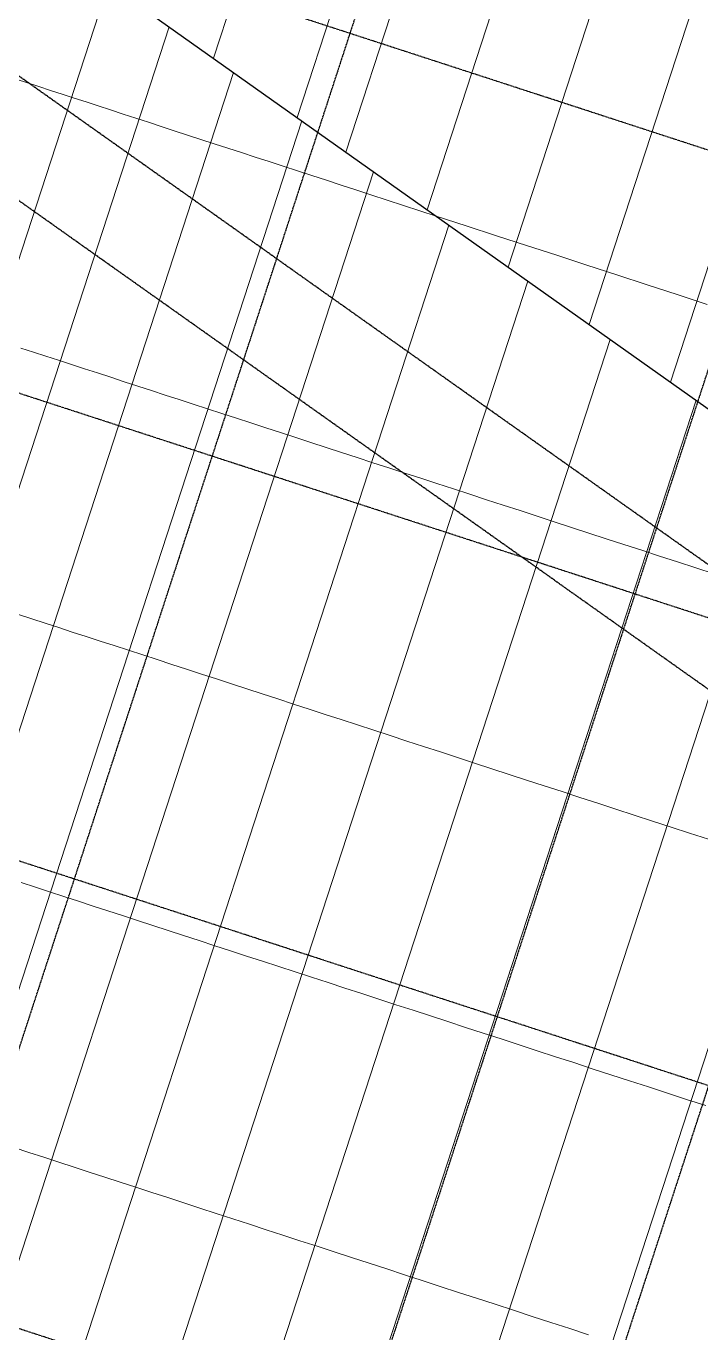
# Model space of a CAD drawing. Header units: millimetres. Extents: x 11677979 to 24947533, y -12764720 to -6308891.
# Drawn here: x 11852727 to 11863345, y -6341176 to -6320606 of the extents above; entities that cross this region are included whole.
import ezdxf

# ---------------------------------------------------------------- set-up
doc = ezdxf.new("R2010")
doc.units = ezdxf.units.MM
doc.header["$LTSCALE"] = 10
for name, pattern in [('A2-RG-AXIS$0$CENTER', [2, 1.25, -0.25, 0.25, -0.25]), ('A2-RG-AXIS$0$DOTE', [2.42, 2, -0.2, 0.02, -0.2]), ('A2-RI-F4$0$A2-RG-AXIS$0$CENTER', [2, 1.25, -0.25, 0.25, -0.25]), ('A2-RI-F4$0$A2-RG-AXIS$0$DOTE', [2.42, 2, -0.2, 0.02, -0.2])]:
    doc.linetypes.add(name, pattern=pattern)
for name, color, linetype in [('A2-RG-AXIS$0$A-GRID', 1, 'A2-RG-AXIS$0$CENTER'), ('A2-RI-F4$0$A-ROOF-EDGE', 2, 'Continuous'), ('A2-RI-F4$0$A2-RG-AXIS$0$A-GRID', 1, 'A2-RI-F4$0$A2-RG-AXIS$0$CENTER')]:
    doc.layers.add(name, color=color, linetype=linetype)
doc.layers.add('A2-RI-F4$0$A-ROOF-PATT', color=8, linetype='Continuous', lineweight=13)

# ---------------------------------------------------------------- blocks, each defined once
blk = doc.blocks.new('A2-RG-AXIS')
at = {"layer": 'A2-RG-AXIS$0$A-GRID', "linetype": 'A2-RG-AXIS$0$DOTE'}
for p, q in [((11843136.5, -6315929.7), (11881097.2, -6328302.7)), ((11859362.3, -6315993.2), (11846201.5, -6356370.4)), ((11876238.4, -6338141.9), (11846413.5, -6316997.8)), ((11875313.6, -6339447.6), (11845488.2, -6318303.1)), ((11866017.6, -6318162.5), (11852857, -6358539.7)), ((11869345.5, -6319247.1), (11856184.8, -6359624.4)), ((11840967.2, -6322585.1), (11878927.9, -6334958.1)), ((11838798, -6329240.5), (11876758.7, -6341613.5)), ((11836628.7, -6335895.9), (11874589.4, -6348268.9))]:
    blk.add_line(p, q, dxfattribs=at)
blk = doc.blocks.new('A2-RI-F4$0$A2-RG-AXIS')
at = {"layer": 'A2-RI-F4$0$A2-RG-AXIS$0$A-GRID', "linetype": 'A2-RI-F4$0$A2-RG-AXIS$0$DOTE'}
for p, q in [((11843136.5, -6315929.7), (11881097.2, -6328302.7)), ((11859362.3, -6315993.2), (11846201.5, -6356370.4)), ((11876238.4, -6338141.9), (11846413.5, -6316997.8)), ((11875313.6, -6339447.6), (11845488.2, -6318303.1)), ((11866017.6, -6318162.5), (11852857, -6358539.7)), ((11869345.5, -6319247.1), (11856184.8, -6359624.4)), ((11840967.2, -6322585.1), (11878927.9, -6334958.1)), ((11838798, -6329240.5), (11876758.7, -6341613.5)), ((11836628.7, -6335895.9), (11874589.4, -6348268.9))]:
    blk.add_line(p, q, dxfattribs=at)
blk = doc.blocks.new('A2-RI-F4')
at = {"layer": 'A2-RI-F4$0$A-ROOF-EDGE'}
blk.add_line((11851321.7, -6318025.9), (11876111.1, -6335600.1), dxfattribs=at)
at = {"layer": 'A2-RI-F4$0$A-ROOF-PATT', "lineweight": 9}
for p, q in [((11856616.4, -6318219.8), (11855673.9, -6321111.3)), ((11858084.7, -6318698.4), (11856993.4, -6322046.7)), ((11857759.7, -6322590), (11858937.6, -6318976.4)), ((11859036.9, -6323495.5), (11860358.9, -6319439.7)), ((11854022.5, -6319940.5), (11844909.2, -6347900.3)), ((11860313.7, -6324400.6), (11861779.7, -6319902.8)), ((11861589.9, -6325305.4), (11863199.9, -6320365.7)), ((11854977.9, -6320617.9), (11846080.3, -6347916.1)), ((11862864.9, -6326209.3), (11864618.8, -6320828.1)), ((11855992.5, -6321337.1), (11847323.8, -6347932.9)), ((11852568.7, -6321441), (11852746.9, -6321499.1)), ((11852746.9, -6321499.1), (11852927.3, -6321557.9)), ((11852927.3, -6321557.9), (11853110, -6321617.5)), ((11853110, -6321617.5), (11853294.9, -6321677.7)), ((11853294.9, -6321677.7), (11853482, -6321738.7)), ((11853482, -6321738.7), (11853671.4, -6321800.4)), ((11853671.4, -6321800.4), (11853862.9, -6321862.9)), ((11853862.9, -6321862.9), (11854056.7, -6321926)), ((11854056.7, -6321926), (11854252.6, -6321989.9)), ((11854252.6, -6321989.9), (11854450.8, -6322054.5)), ((11854450.8, -6322054.5), (11854651.1, -6322119.8)), ((11857065.2, -6322097.7), (11848638.7, -6347950.6)), ((11854651.1, -6322119.8), (11854853.6, -6322185.8)), ((11854853.6, -6322185.8), (11855058.3, -6322252.5)), ((11855058.3, -6322252.5), (11855265.2, -6322319.9)), ((11855265.2, -6322319.9), (11855474.2, -6322388.1)), ((11855474.2, -6322388.1), (11855685.4, -6322456.9)), ((11855685.4, -6322456.9), (11855898.7, -6322526.4)), ((11855898.7, -6322526.4), (11856114.2, -6322596.7)), ((11856114.2, -6322596.7), (11856331.8, -6322667.6)), ((11856331.8, -6322667.6), (11856551.6, -6322739.2)), ((11856551.6, -6322739.2), (11856773.4, -6322811.5)), ((11856773.4, -6322811.5), (11856997.4, -6322884.5)), ((11856997.4, -6322884.5), (11857223.5, -6322958.2)), ((11858195.2, -6322898.7), (11850023.7, -6347969.2)), ((11857223.5, -6322958.2), (11857451.7, -6323032.6)), ((11857451.7, -6323032.6), (11857682, -6323107.7)), ((11857682, -6323107.7), (11857914.4, -6323183.4)), ((11857914.4, -6323183.4), (11858148.9, -6323259.8)), ((11858148.9, -6323259.8), (11859177.4, -6323595.1)), ((11859653.5, -6323750.3), (11859177.4, -6323595.1)), ((11859381.5, -6323739.8), (11851477.7, -6347988.8)), ((11860127.8, -6323904.8), (11859653.5, -6323750.3)), ((11860601.9, -6324059.4), (11860127.8, -6323904.8)), ((11861076.1, -6324213.9), (11860601.9, -6324059.4)), ((11861550.1, -6324368.4), (11861076.1, -6324213.9)), ((11862024, -6324522.9), (11861550.1, -6324368.4)), ((11862497.7, -6324677.3), (11862024, -6324522.9)), ((11860623.1, -6324620), (11852999.6, -6348009.3)), ((11862971.2, -6324831.7), (11862497.7, -6324677.3)), ((11863444.6, -6324985.9), (11862971.2, -6324831.7)), ((11861919.2, -6325538.8), (11854588.2, -6348030.7)), ((11852645.7, -6325673.3), (11852841.1, -6325736.9)), ((11852841.1, -6325736.9), (11853038.7, -6325801.3)), ((11853038.7, -6325801.3), (11853238.5, -6325866.5)), ((11853238.5, -6325866.5), (11853440.5, -6325932.3)), ((11853440.5, -6325932.3), (11853644.7, -6325998.9)), ((11853644.7, -6325998.9), (11853851.2, -6326066.2)), ((11853851.2, -6326066.2), (11854059.8, -6326134.2)), ((11854059.8, -6326134.2), (11854270.6, -6326202.9)), ((11854270.6, -6326202.9), (11854483.6, -6326272.3)), ((11854483.6, -6326272.3), (11854698.8, -6326342.4)), ((11854698.8, -6326342.4), (11854916.2, -6326413.3)), ((11854916.2, -6326413.3), (11855135.7, -6326484.8)), ((11855135.7, -6326484.8), (11855357.4, -6326557.1)), ((11855357.4, -6326557.1), (11855581.2, -6326630)), ((11863268.8, -6326495.6), (11856030.2, -6348703.6)), ((11855581.2, -6326630), (11855807.2, -6326703.7)), ((11855807.2, -6326703.7), (11856035.3, -6326778)), ((11856035.3, -6326778), (11856265.5, -6326853.1)), ((11856265.5, -6326853.1), (11856497.9, -6326928.8)), ((11856497.9, -6326928.8), (11856732.4, -6327005.3)), ((11856732.4, -6327005.3), (11856969, -6327082.4)), ((11856969, -6327082.4), (11857207.7, -6327160.2)), ((11857207.7, -6327160.2), (11857448.5, -6327238.7)), ((11857448.5, -6327238.7), (11857691.4, -6327317.9)), ((11857691.4, -6327317.9), (11857936.4, -6327397.7)), ((11857936.4, -6327397.7), (11858183.5, -6327478.2)), ((11864670.8, -6327489.6), (11857960.8, -6348076.1)), ((11858183.5, -6327478.2), (11858432.7, -6327559.5)), ((11858432.7, -6327559.5), (11858683.9, -6327641.3)), ((11858683.9, -6327641.3), (11858937.2, -6327723.9)), ((11858937.2, -6327723.9), (11859192.5, -6327807.1)), ((11859192.5, -6327807.1), (11859449.9, -6327891)), ((11859449.9, -6327891), (11859709.3, -6327975.6)), ((11859709.3, -6327975.6), (11859970.8, -6328060.8)), ((11859970.8, -6328060.8), (11860234.3, -6328146.7)), ((11860234.3, -6328146.7), (11860499.8, -6328233.2)), ((11860499.8, -6328233.2), (11860767.3, -6328320.4)), ((11860767.3, -6328320.4), (11861036.9, -6328408.3)), ((11861036.9, -6328408.3), (11861308.4, -6328496.8)), ((11866124.5, -6328520.2), (11859742.6, -6348100.1)), ((11861308.4, -6328496.8), (11861581.9, -6328585.9)), ((11861581.9, -6328585.9), (11861857.5, -6328675.7)), ((11861857.5, -6328675.7), (11862135, -6328766.2)), ((11862135, -6328766.2), (11862414.5, -6328857.3)), ((11862414.5, -6328857.3), (11862695.9, -6328949)), ((11862695.9, -6328949), (11862979.4, -6329041.4)), ((11862979.4, -6329041.4), (11863264.7, -6329134.4)), ((11863264.7, -6329134.4), (11863552.1, -6329228.1)), ((11852607.2, -6329867.8), (11852815.6, -6329935.7)), ((11852815.6, -6329935.7), (11853026.1, -6330004.4)), ((11853026.1, -6330004.4), (11853238.9, -6330073.7)), ((11853238.9, -6330073.7), (11853453.8, -6330143.8)), ((11853453.8, -6330143.8), (11853670.9, -6330214.5)), ((11853670.9, -6330214.5), (11853890.2, -6330286)), ((11853890.2, -6330286), (11854111.6, -6330358.2)), ((11854111.6, -6330358.2), (11854335.2, -6330431)), ((11854335.2, -6330431), (11854560.9, -6330504.6)), ((11854560.9, -6330504.6), (11854788.7, -6330578.9)), ((11854788.7, -6330578.9), (11855018.7, -6330653.8)), ((11855018.7, -6330653.8), (11855250.8, -6330729.5)), ((11855250.8, -6330729.5), (11855485, -6330805.8)), ((11855485, -6330805.8), (11855721.3, -6330882.8)), ((11855721.3, -6330882.8), (11855959.7, -6330960.5)), ((11855959.7, -6330960.5), (11856200.3, -6331038.9)), ((11856200.3, -6331038.9), (11856442.9, -6331118)), ((11856442.9, -6331118), (11856687.6, -6331197.8)), ((11856687.6, -6331197.8), (11856934.3, -6331278.2)), ((11856934.3, -6331278.2), (11857183.2, -6331359.3)), ((11857183.2, -6331359.3), (11857434.1, -6331441.1)), ((11857434.1, -6331441.1), (11857687, -6331523.5)), ((11857687, -6331523.5), (11857942, -6331606.7)), ((11857942, -6331606.7), (11858199.1, -6331690.4)), ((11858199.1, -6331690.4), (11858458.2, -6331774.9)), ((11858458.2, -6331774.9), (11858719.3, -6331860)), ((11858719.3, -6331860), (11858982.5, -6331945.8)), ((11858982.5, -6331945.8), (11859247.7, -6332032.2)), ((11859247.7, -6332032.2), (11859514.9, -6332119.3)), ((11859514.9, -6332119.3), (11859784, -6332207)), ((11859784, -6332207), (11860055.2, -6332295.4)), ((11860055.2, -6332295.4), (11860328.4, -6332384.5)), ((11860328.4, -6332384.5), (11860603.6, -6332474.2)), ((11860603.6, -6332474.2), (11860880.8, -6332564.5)), ((11860880.8, -6332564.5), (11861159.9, -6332655.5)), ((11861159.9, -6332655.5), (11861441, -6332747.1)), ((11861441, -6332747.1), (11861724, -6332839.4)), ((11861724, -6332839.4), (11862009, -6332932.3)), ((11862009, -6332932.3), (11862296, -6333025.8)), ((11862296, -6333025.8), (11862584.9, -6333120)), ((11862584.9, -6333120), (11862875.7, -6333214.8)), ((11862875.7, -6333214.8), (11863168.5, -6333310.2)), ((11863168.5, -6333310.2), (11863463.2, -6333406.2)), ((11852650.6, -6334089.1), (11852872, -6334161.2)), ((11852872, -6334161.2), (11853095.6, -6334234.1)), ((11853095.6, -6334234.1), (11853321.3, -6334307.7)), ((11853321.3, -6334307.7), (11853549.1, -6334381.9)), ((11853549.1, -6334381.9), (11853779.1, -6334456.9)), ((11853779.1, -6334456.9), (11854011.2, -6334532.5)), ((11854011.2, -6334532.5), (11854245.4, -6334608.9)), ((11854245.4, -6334608.9), (11854481.7, -6334685.9)), ((11854481.7, -6334685.9), (11854720.2, -6334763.6)), ((11854720.2, -6334763.6), (11854960.7, -6334842)), ((11854960.7, -6334842), (11855203.3, -6334921.1)), ((11855203.3, -6334921.1), (11855448, -6335000.8)), ((11855448, -6335000.8), (11855694.7, -6335081.3)), ((11855694.7, -6335081.3), (11855943.6, -6335162.4)), ((11855943.6, -6335162.4), (11856194.5, -6335244.2)), ((11856194.5, -6335244.2), (11856447.5, -6335326.6)), ((11856447.5, -6335326.6), (11856702.5, -6335409.7)), ((11856702.5, -6335409.7), (11856959.5, -6335493.5)), ((11856959.5, -6335493.5), (11857218.6, -6335578)), ((11857218.6, -6335578), (11857479.8, -6335663.1)), ((11857479.8, -6335663.1), (11857742.9, -6335748.9)), ((11857742.9, -6335748.9), (11858008.1, -6335835.3)), ((11858008.1, -6335835.3), (11858275.3, -6335922.4)), ((11858275.3, -6335922.4), (11858544.5, -6336010.1)), ((11858544.5, -6336010.1), (11858815.7, -6336098.5)), ((11858815.7, -6336098.5), (11859088.8, -6336187.6)), ((11859088.8, -6336187.6), (11859364, -6336277.2)), ((11859364, -6336277.2), (11859641.2, -6336367.6)), ((11859641.2, -6336367.6), (11859920.3, -6336458.6)), ((11859920.3, -6336458.6), (11860201.4, -6336550.2)), ((11860201.4, -6336550.2), (11860484.4, -6336642.4)), ((11860484.4, -6336642.4), (11860769.5, -6336735.3)), ((11860769.5, -6336735.3), (11861056.4, -6336828.9)), ((11861056.4, -6336828.9), (11861345.3, -6336923)), ((11861345.3, -6336923), (11861636.2, -6337017.8)), ((11861636.2, -6337017.8), (11861928.9, -6337113.3)), ((11861928.9, -6337113.3), (11862223.6, -6337209.3)), ((11862223.6, -6337209.3), (11862520.2, -6337306)), ((11862520.2, -6337306), (11862818.7, -6337403.3)), ((11862818.7, -6337403.3), (11863119.1, -6337501.2)), ((11863119.1, -6337501.2), (11863421.4, -6337599.7)), ((11852539.5, -6338260), (11852771.6, -6338335.6)), ((11852771.6, -6338335.6), (11853005.8, -6338412)), ((11853005.8, -6338412), (11853242.1, -6338489)), ((11853242.1, -6338489), (11853480.6, -6338566.7)), ((11853480.6, -6338566.7), (11853721.1, -6338645.1)), ((11853721.1, -6338645.1), (11853963.7, -6338724.2)), ((11853963.7, -6338724.2), (11854208.4, -6338803.9)), ((11854208.4, -6338803.9), (11854455.2, -6338884.4)), ((11854455.2, -6338884.4), (11854704, -6338965.5)), ((11854704, -6338965.5), (11854954.9, -6339047.3)), ((11854954.9, -6339047.3), (11855207.9, -6339129.7)), ((11855207.9, -6339129.7), (11855462.9, -6339212.8)), ((11855462.9, -6339212.8), (11855719.9, -6339296.6)), ((11855719.9, -6339296.6), (11855979, -6339381.1)), ((11855979, -6339381.1), (11856240.2, -6339466.2)), ((11856240.2, -6339466.2), (11856503.3, -6339551.9)), ((11856503.3, -6339551.9), (11856768.5, -6339638.4)), ((11856768.5, -6339638.4), (11857035.7, -6339725.5)), ((11857035.7, -6339725.5), (11857304.9, -6339813.2)), ((11857304.9, -6339813.2), (11857576.1, -6339901.6)), ((11857576.1, -6339901.6), (11857849.3, -6339990.6)), ((11857849.3, -6339990.6), (11858124.4, -6340080.3)), ((11858124.4, -6340080.3), (11858401.6, -6340170.7)), ((11858401.6, -6340170.7), (11858680.7, -6340261.6)), ((11858680.7, -6340261.6), (11858961.8, -6340353.3)), ((11858961.8, -6340353.3), (11859244.9, -6340445.5)), ((11859244.9, -6340445.5), (11859529.9, -6340538.4)), ((11859529.9, -6340538.4), (11859816.8, -6340632)), ((11859816.8, -6340632), (11860105.7, -6340726.1)), ((11860105.7, -6340726.1), (11860396.6, -6340820.9)), ((11860396.6, -6340820.9), (11860689.3, -6340916.3)), ((11860689.3, -6340916.3), (11860984, -6341012.4)), ((11860984, -6341012.4), (11861280.6, -6341109.1)), ((11861280.6, -6341109.1), (11861579.1, -6341206.4))]:
    blk.add_line(p, q, dxfattribs=at)
blk.add_blockref('A2-RI-F4$0$A2-RG-AXIS', (0, 0))

msp = doc.modelspace()

# ---------------------------------------------------------------- block references
for name in ['A2-RI-F4', 'A2-RG-AXIS']:
    msp.add_blockref(name, (0, 0))

doc.saveas('drawing.dxf')
